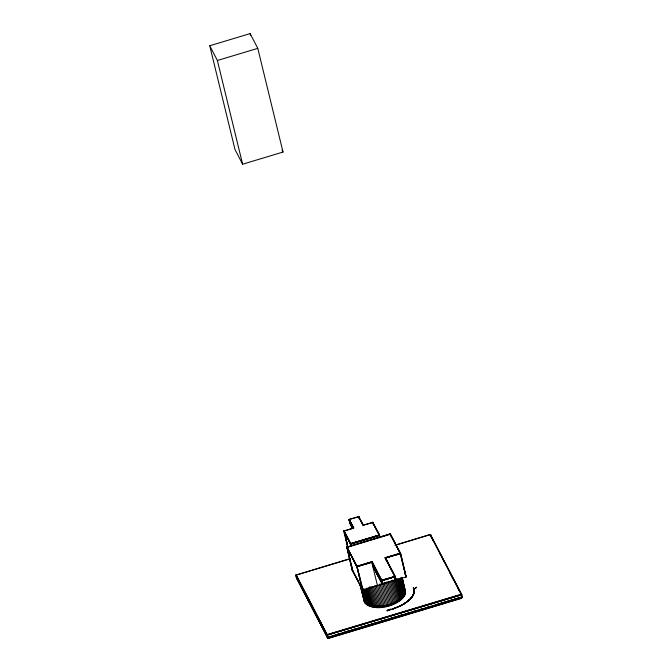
<?xml version="1.0" encoding="UTF-8"?>
<svg xmlns="http://www.w3.org/2000/svg" width="672" height="672" viewBox="0 0 672 672"><rect width="100%" height="100%" fill="white"/><g stroke="black" fill="none" stroke-linecap="round" stroke-linejoin="round"><path stroke-width="1.01" d="M405.468 593.107L404.998 589.075C409.315 605.976 364.157 616.627 363.871 597.416M364.846 602.65L364.333 600.13M403.032 597.979L398.748 578.987M328.322 637.081C329.465 638.442 327.449 638.417 328.633 638.123L461.429 598.181C462.067 598.416 461.429 598.206 461.496 597.265C461.79 599.987 461.227 595.896 461.328 597.761L328.532 637.703L327.298 637.35L327.163 634.595L461.118 594.308C463.042 597.416 461.95 598.97 461.118 594.308L430.147 534.559C431.844 534.946 432.121 540.8 430.147 534.559L395.119 545.152M401.192 605.321C403.141 604.422 398.849 606.472 400.655 605.8L399.244 606.27M462.252 596.761L462.092 597.299L327.743 637.728L296.411 577.769L296.159 574.795L327.163 634.595C327.734 636.3 328.138 638.946 328.675 638.358M382.57 583.859L372.582 565.555L382.578 583.85L381.662 580.205L372.036 561.624L381.536 580.264L382.57 583.859L381.595 581.994M403.628 597.274L399.596 579.247M394.019 575.786C396.404 579.054 396.337 583.607 394.834 576.257L385.064 557.71L394.691 576.282L395.615 579.894L382.301 583.859L372.691 565.572L382.544 583.817M461.118 594.308L461.908 597.29L327.743 637.728L326.978 634.687L295.798 575.156L350.179 558.608M404.141 596.568L400.126 578.533M345.08 535.021L344.089 530.863L353.774 527.999L349.314 519.397C348.684 520.632 349.096 517.642 349.776 521.489M358.529 581.65L352.313 570.41L346.735 547.084L390.113 533.912L391.138 536.197M359.47 518.792L358.604 516.575L359.008 516.894L358.453 516.6L349.07 519.498L349.675 522.757L352.414 528.226L349.675 522.757L349.289 519.355M379.856 537.642L379.168 535.03L372.548 522.304L373.598 524.63M362.225 589.52L362.846 589.966L406.073 576.937L400.621 553.434L390.247 533.896L390.65 534.206L346.693 547.428M395.615 579.936L395.161 576.425L385.232 557.743M404.578 595.862L400.571 577.811M404.93 595.165L401.167 578.08M344.954 535.063L344.089 530.863L350.708 543.589L351.397 546.202M359.008 516.894L358.47 516.6L362.947 525.235L373.052 522.539L372.565 522.295M405.955 577.004L400.176 553.367L390.113 533.912L400.369 553.182L406.165 576.82M401.822 604.985L402.595 604.724L401.822 604.918M405.208 591.184L405.258 589.688M405.199 594.468L405.518 591.646L402.133 577.324L405.468 592.444M405.384 591.805L405.434 590.318M405.376 593.779L401.856 577.643M414.019 591.578L414.053 591.116M414.078 591.654L414.137 591.058M414.179 591.679L414.246 591.074M402.436 604.649L404.905 603.221L404.376 603.75M403.805 604.027L403.208 604.38M327.474 636.544L295.856 575.014L296.327 577.601L327.382 637.518L328.171 637.745M404.947 603.389L405.384 602.801M414.044 592.04L414.12 591.436M414.145 592.057L414.229 591.461M414.229 592.007L414.288 591.536M405.863 602.524C407.501 601.759 404.762 603.271 406.056 602.582M343.804 531.409L344.131 530.897L347.71 546.857M348.978 519.842L349.289 519.481L348.986 519.91M407.87 600.944L408.542 600.676L406.451 602.062M406.888 601.784L407.543 601.356L406.938 601.868M407.081 601.902L406.51 602.297M382.578 583.808L372.792 565.58L382.267 583.817L395.741 579.835L394.968 577.693L395.909 579.508L395.573 579.894M408.526 600.751L408.853 600.146M372.036 561.624L356.992 566.152L356.798 566.748L371.801 562.33L371.935 561.742M413.944 592.25L414.002 591.872M414.086 592.444L414.187 591.839L414.17 592.393M409.198 599.861L409.786 599.407L409.408 599.97M410.76 598.206L409.693 599.365M410.222 599.18L409.828 599.575M410.382 598.685L410.928 598.214M411.659 597.5L410.894 598.408M411.415 597.484L411.734 597.005M413.288 588.008L413.75 588.764L413.389 587.849M387.181 610.495C387.87 610.924 388.576 609.706 388.567 609.966M412.012 596.686L412.381 596.165M413.91 592.805L414.028 592.208M414.011 592.83L414.137 592.225M414.095 592.78L414.196 592.301M413.717 589.033L413.818 589.378M352.464 528.175L349.776 522.556M412.532 595.888L413.272 594.569L413.221 595.165M414.17 589.672L414.254 590.495M413.238 595.073L412.818 595.568L413.078 594.964M413.986 590.008L414.07 590.537M414.296 590.78L414.28 591.242M413.347 594.3L413.515 593.813M413.633 593.51L413.767 593.032M328.096 637.392L327.298 637.35L462.26 596.862M461.916 597.391L461.647 594.443L461.177 594.426L326.768 635.015L461.74 594.703L326.777 635.2L461.74 594.703L430.147 534.559M461.496 597.694L461.118 597.139M413.75 593.116L413.952 592.595M413.91 593.216L414.053 592.612M414.002 593.174L414.112 592.696M380.159 537.457L379.168 535.03L350.708 543.589L350.927 546.185M356.798 566.748L346.861 546.941L356.807 566.37L362.418 589.84L352.262 570.293L346.861 546.941L357.067 566.336L366.727 604.758M381.536 580.264L381.822 580.642L395.17 576.492L381.662 580.205C380.36 581.137 383.183 584.64 382.024 583.565M372.683 522.32L379.663 535.424L350.431 544.152L343.98 530.922L350.868 544.034L379.613 535.307L372.725 522.32L363.325 525.202M413.692 593.586L413.86 592.981M413.801 593.611L413.96 593.006M350.708 543.589L379.554 535.088M352.464 570.024L362.704 589.982L356.866 566.21L356.664 566.656L371.86 561.884L381.679 580.675L394.884 576.853L394.834 576.257M413.498 593.905L413.658 593.418M413.557 593.981L413.742 593.376M413.75 593.964L413.902 593.477M352.506 527.646L349.667 522.69L352.59 528.108L349.877 522.488L352.565 527.579M406.073 576.937L400.487 553.241L400.294 553.753L385.392 557.819L400.487 553.241M395.01 576.803L381.385 580.768L381.856 580.776M353.615 527.999L349.163 519.422L353.346 528.318L353.774 527.999M413.406 594.376L413.708 593.796M413.507 594.401L413.767 593.88M388.735 610.226L387.038 610.739M387.4 610.1L387.232 610.789L388.609 610.453M413.448 594.166L413.23 594.77L413.608 594.275M413.549 594.191L413.272 594.569M344.131 531.09L353.338 528.2M413.137 595.199L413.372 594.594M352.624 570.108L352.775 570.553L352.288 570.158M379.327 535.475L379.302 535.013M400.781 600.037L395.212 576.534L385.627 558.029L400.344 553.451L390.096 533.963M461.345 594.98L461.504 594.334M461.328 597.761L461.479 597.164M379.361 535.601L379.201 535.105L350.75 543.665L351.019 546.227M400.294 553.753L385.526 557.911M394.884 576.853L394.733 576.358L381.57 580.339L382.57 583.733M461.294 594.787L461.32 594.283M327.222 634.712L327.953 637.585M461.227 597.408L461.689 597.509L461.462 598.324L328.465 638.4L328.196 637.291M351.263 546.227L350.75 543.665M356.941 566.387L357.185 566.723M381.612 580.44L382.41 583.649M412.818 595.568L413.179 594.997M412.591 595.972L412.961 595.4M412.684 596.005L413.02 595.476M327.163 634.595L327.004 635.317M412.339 596.375L412.633 595.77M412.432 596.408L412.726 595.804M412.516 596.366L412.784 595.879M350.381 544.102L379.504 535.273L379.982 537.592M356.714 566.714L371.784 562.195L381.478 580.566L371.809 562.044L356.882 566.521L362.561 589.932M349.146 519.456L358.756 516.793M356.992 566.152L357.151 566.597M296.738 577.928L296.713 577.231L296.554 577.878L327.524 637.627C328.381 636.754 328.776 638.803 328.062 638.056M412.07 596.77L412.474 596.198M412.163 596.803L412.532 596.282M411.718 597.089L412.104 596.568M411.776 597.173L412.205 596.602M411.877 597.206L412.264 596.686M411.466 597.576L411.911 597.005M411.566 597.61L411.97 597.097M372.582 522.53L379.462 535.105M411.088 597.887L411.508 597.374M326.861 635.275L327.743 637.627M461.731 594.602L430.475 534.526L395.153 545.311M410.743 598.282L411.18 597.778M410.802 598.374L411.272 597.811M328.633 638.123L328.222 638.274L325.181 632.503M410.441 598.769L410.987 598.298M461.303 594.922L462.26 596.946L461.908 597.29M410.063 599.164L410.567 598.618M410.147 599.206L410.617 598.702M409.609 599.474L410.18 599.012M346.685 547.31L390.23 533.938M352.489 570.158L352.64 570.57L346.987 546.924M409.34 599.995L409.836 599.5M408.769 600.256L409.282 599.76M409.366 599.802L408.82 600.34L409.424 599.894M404.905 603.221L404.25 603.7L404.956 603.313M408.374 600.726L408.937 600.197M408.458 600.776L408.988 600.289M349.188 519.456L349.675 522.757L352.397 528.184M344.005 530.956L350.868 544.034M387.248 610.613C389.894 610.537 386.198 609.496 388.391 610.445M358.462 516.726L363.25 525.143M407.912 601.112L408.484 600.583M407.383 601.406L407.938 600.928M407.434 601.49L408.072 601.062M404.208 603.607L404.779 603.179M406.384 602.154L407.047 601.742M405.905 602.616L406.535 602.112M405.325 602.893L405.93 602.431M404.821 603.347L405.46 602.86L404.888 603.406M403.628 603.96L404.267 603.523M403.746 604.111L404.384 603.674M349.81 522.682L350.078 522.698M402.553 604.632L401.234 605.413M392.255 609.109L398.664 606.572M401.302 605.304L397.933 606.976M400.596 605.741L401.344 605.396M400.596 605.564L399.949 605.884M395.102 608L394.456 608.429L395.808 607.664M399.344 606.438L400.042 606.119M398.58 606.581L399.286 606.203M296.764 577.416L296.68 577.802M395.808 607.732L398.572 606.505M398.017 606.976L397.295 607.337M395.892 607.9L397.286 607.169M394.372 608.194L392.927 608.756L394.481 608.437M394.934 576.551L381.822 580.642M393.708 608.521L392.969 608.773M392.221 609.092L393.75 608.689M393.011 608.941L391.474 609.319M209.74 45.755L250.135 33.6L257.779 48.342L283.021 152.048L242.617 164.203L234.982 149.461L209.74 45.755L217.384 60.497L242.617 164.203M217.384 60.497L257.779 48.342M297.192 574.77L350.171 558.835M385.064 557.71L400.142 553.258M416.262 587.21L416.388 587.882L416.27 587.236M415.464 588.16L415.338 587.488L415.456 588.126M389.718 609.47C387.635 609.109 390.214 611.344 389.096 609.697M390.844 609.134C388.836 608.748 391.18 610.982 390.214 609.361M389.189 609.865L389.827 609.672M390.944 609.336L390.323 609.563L391.003 609.462M389.248 609.991L389.878 609.764M337.31 634.385L340.301 633.478M344.299 632.276L349.289 630.773M351.288 630.176L356.278 628.673M360.276 627.472L369.256 624.767M371.255 624.17L376.244 622.667M380.243 621.466L385.232 619.962M389.231 618.761L396.22 616.661M398.21 616.064L403.208 614.561M407.198 613.36L410.197 612.461M413.188 611.554L416.186 610.655M420.185 609.454L423.175 608.555M427.174 607.354L430.164 606.446M436.153 604.649L452.13 599.844M454.129 599.239L459.119 597.744M413.305 587.916L413.608 588.428M395.161 608.009L395.909 607.832M430.097 534.526L430.693 536.18M327.944 637.703L327.382 637.426M382.301 583.859L372.792 565.58M414.07 589.949L414.17 590.554M344.005 531.14L350.456 543.908M296.008 575.148L327.39 635.275M461.689 597.509L461.168 597.248L461.622 597.601M352.565 570.385L352.254 570.234M461.177 594.426L461.53 594.905M350.902 544.16L351.128 546.235M382.074 583.615L372.901 565.597M356.74 566.471L346.718 547.184M358.764 516.634L359.335 518.708M430.416 534.534L430.878 536.18M404.208 587.941L404.645 588.496L402.259 578.701M364.585 602.045L359.629 583.481M365.19 603.221L364.123 601.373L360.024 584.111M363.678 600.13L364.417 601.423M365.627 603.758L364.476 601.952L360.184 584.329M366.139 604.279L364.913 602.507L360.385 583.901M363.594 599.474L364.325 600.785M367.399 605.203L363.149 589.285M368.147 605.606L363.67 588.722M368.962 605.976L364.51 589.1M369.852 606.312L365.408 589.436M282.064 150.209L283.021 152.048M431.76 537.928L433.667 541.607M439.858 553.56L440.815 555.4M443.192 559.994L444.15 561.834M449.87 572.863L453.205 579.298M457.968 588.487L458.917 590.327M404.762 573.552L406.224 576.484M358.873 516.692L363.367 525.302M380.654 580.18L374.993 569.26L382.444 583.834M353.388 528.108L349.062 519.506M359.486 583.498L362.368 589.042M297.738 579.331L306.062 595.627M306.466 596.291L324.912 631.831M370.801 606.598L366.139 588.756M371.809 606.841L366.929 588.025M372.876 607.043L368.021 588.227M374.002 607.202L368.92 587.412M372.918 522.396L373.439 524.454M375.161 607.32L369.869 586.547M376.37 607.379L371.104 586.614M413.65 588.193L413.834 588.706M377.614 607.404L372.364 586.631M378.89 607.379L373.666 586.606M380.184 607.303L374.758 585.556M413.792 588.538L413.96 589.058M413.692 588.529L413.876 589.117M413.608 588.588L413.776 589.1M381.511 607.186L376.102 585.438M382.838 607.026L377.462 585.27M413.918 588.89L414.061 589.411M413.818 588.874L413.977 589.47M384.182 606.816L378.832 585.06M385.535 606.564L379.966 583.817M386.879 606.27L381.335 583.523M416.212 587.521L415.514 587.849M401.436 577.366L405.25 593.032C397.614 605.279 377.992 609.941 365.434 603.036L361.628 587.362M397.824 578.718L402.352 598.676M396.816 578.441L401.604 599.365M395.077 579.802L399.89 600.701M394.103 580.457L398.941 601.348M392.834 580.121L397.925 601.969M391.742 580.734L396.858 602.574M385.678 558.146L386.274 560.574M390.6 581.314L395.732 603.145M389.407 581.876L394.565 603.691M388.172 582.406L393.355 604.212M386.669 581.918L392.112 604.699M385.602 583.355L390.835 605.144M384.04 582.8L389.533 605.556M250.135 33.6L250.631 35.633M382.696 583.178L388.214 605.934M371.801 562.33L377.454 585.572M361.066 587.345L361.78 590.285M345.559 536.987L346.996 542.884M345.433 537.029L347.827 546.848M347.852 547.831L343.795 531.342M347.508 549.1L350.406 561.028M350.893 563.018L352.346 568.982M297.251 578.315L297.352 578.735M414.028 589.243L414.145 589.764M413.918 589.226L414.061 589.823M413.834 589.285L413.902 589.739M414.112 589.596L414.128 590.184M414.002 589.588L414.019 590.176M414.212 590.327L414.28 590.873M414.112 590.318L414.196 590.923M414.028 590.369L414.028 590.831M414.238 590.705L414.196 591.293M414.137 590.688L414.095 591.276"/></g></svg>
